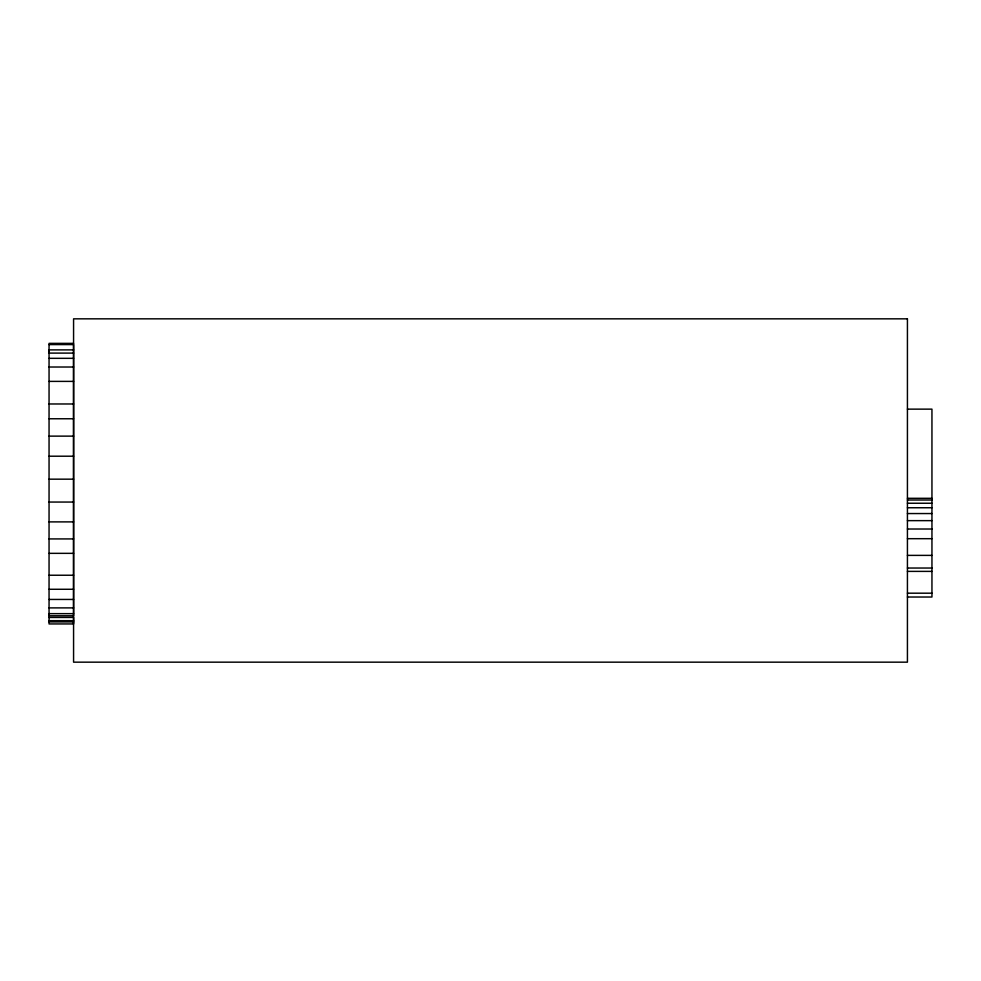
<?xml version="1.0" encoding="UTF-8"?>
<svg xmlns="http://www.w3.org/2000/svg" width="981" height="981" viewBox="0 0 981 981"><rect width="100%" height="100%" fill="white"/><g stroke="black" fill="none" stroke-linecap="round" stroke-linejoin="round"><path stroke-width="1.47" d="M73.575 343.362L49.05 343.362L49.05 623.941L73.575 623.941L73.575 617.441L49.05 617.441M49.05 344.589L73.575 344.589L73.575 615.786L49.05 615.786L49.05 613.75M73.575 349.886L49.05 349.886L49.05 351.517M49.05 353.099L73.575 353.099M49.05 358.323L73.575 358.323M49.05 367.017L73.575 367.017M49.05 381.388L73.575 381.388M49.05 403.976L73.575 403.976M907.425 409.138L931.95 409.138L931.95 597.024L907.425 597.024M49.05 418.764L73.575 418.764M49.05 436.128L73.575 436.128M49.05 456.202L73.575 456.202M49.05 479.169L73.575 479.169M907.425 498.311L931.95 498.311M907.425 500.016L931.95 500.016M49.05 502.051L73.575 502.051M907.425 503.241L931.95 503.241M907.425 507.753L931.95 507.753M907.425 513.553L931.95 513.553M907.425 520.641L931.95 520.641M49.05 521.892L73.575 521.892M907.425 529.017L931.95 529.017M907.425 538.692L931.95 538.692M49.05 538.925L73.575 538.925M49.05 553.345L73.575 553.345M907.425 555.381L931.95 555.381M907.425 568.036L931.95 568.036M907.425 571.383L931.95 571.383M49.05 575.234L73.575 575.234M49.05 589.274L73.575 589.274M907.425 593.186L931.95 593.186M49.05 599.44L73.575 599.44M49.05 607.889L73.575 607.889M49.05 613.652L73.575 613.652M49.05 620.679L73.575 620.679M49.05 621.905L73.575 621.905M907.425 318.837L73.575 318.837L73.575 662.163L907.425 662.163L907.425 318.837"/></g></svg>
